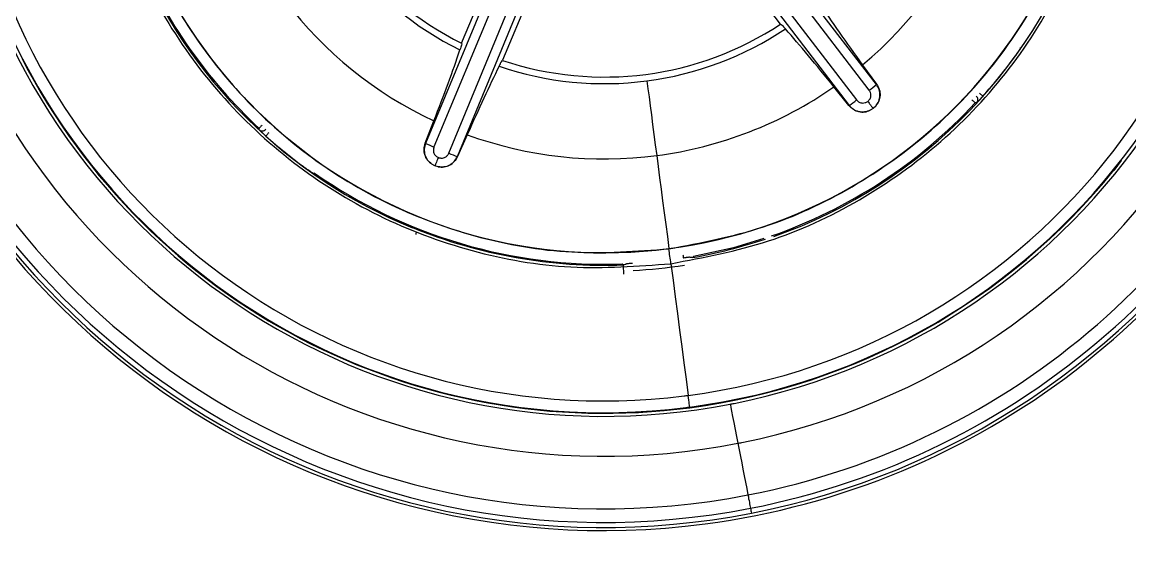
# Model space of a CAD drawing. Extents: x 832 to 912, y 781 to 934.
# Drawn here: x 840.366 to 841.799, y 855.098 to 855.786 of the extents above; entities that cross this region are included whole.
import ezdxf

# ---------------------------------------------------------------- set-up
doc = ezdxf.new("R2010")
doc.units = 0
doc.header["$MEASUREMENT"] = 0
doc.layers.add('1', color=4, linetype='Continuous')

# ---------------------------------------------------------------- blocks, each defined once
blk = doc.blocks.new('2026 SOVEREIGN HL')
at = {"layer": '1', "color": 3, "linetype": 'Continuous', "lineweight": 25}
for p, q in [((9.742, 58.6109), (9.4801, 58.9519)), ((9.7328, 58.6036), (9.4709, 58.9445)), ((9.3237, 58.9317), (9.1587, 58.5347)), ((9.3345, 58.927), (9.1695, 58.53)), ((9.4454, 58.9253), (9.7067, 58.5838)), ((9.4549, 58.9323), (9.7162, 58.5908)), ((9.1888, 58.5219), (9.3531, 58.9193)), ((9.1998, 58.5176), (9.3641, 58.9149)), ((9.2053, 58.6641), (9.3004, 58.8932)), ((9.6179, 58.689), (9.4671, 58.8858)), ((9.3533, 58.8711), (9.2584, 58.6421)), ((9.7241, 58.636), (9.7423, 58.6111)), ((9.7064, 58.5836), (9.6871, 58.6077)), ((9.742, 58.6109), (9.7423, 58.6111)), ((9.8799, 58.5958), (9.8755, 58.5997)), ((9.7064, 58.5836), (9.7067, 58.5838)), ((9.7378, 58.5798), (9.734, 58.5774)), ((9.7412, 58.5829), (9.7378, 58.5798)), ((9.1583, 58.5348), (9.1695, 58.5636)), ((9.1583, 58.5348), (9.1587, 58.5347)), ((9.2126, 58.5457), (9.2001, 58.5175)), ((9.1707, 58.5057), (9.1667, 58.5079)), ((9.1751, 58.5044), (9.1707, 58.5057)), ((9.1998, 58.5176), (9.2001, 58.5175)), ((10.0586, 58.5124), (10.0494, 58.4997)), ((9.1418, 58.4257), (9.1417, 58.4254)), ((9.1466, 58.4188), (9.1466, 58.419)), ((9.5004, 58.1935), (9.5005, 58.1927))]:
    blk.add_line(p, q, dxfattribs=at)
at = {"layer": '1', "color": 3, "linetype": 'Continuous', "lineweight": 25, "flags": 128}
for points in [[(9.928, 58.6589), (9.9281, 58.6579), (9.9282, 58.6571)], [(9.445, 58.6154), (9.4464, 58.6054), (9.4478, 58.5947), (9.4493, 58.5833), (9.4508, 58.5714), (9.4525, 58.559), (9.4541, 58.5461), (9.4559, 58.5327), (9.4577, 58.5189)], [(9.8656, 58.591), (9.8664, 58.5902), (9.8673, 58.5895), (9.868, 58.5888), (9.8686, 58.5882), (9.8692, 58.5877), (9.8696, 58.5873), (9.8698, 58.5871), (9.8699, 58.587)], [(9.8717, 58.5871), (9.8707, 58.587), (9.8699, 58.587)], [(8.9472, 58.5584), (8.9464, 58.5575), (8.9457, 58.5567), (8.945, 58.556), (8.9444, 58.5553), (8.9439, 58.5548), (8.9435, 58.5544), (8.9433, 58.5542), (8.9432, 58.5541)], [(8.9433, 58.5523), (8.9433, 58.5533), (8.9432, 58.5541)], [(8.956, 58.5485), (8.9552, 58.5477), (8.9545, 58.5468), (8.9538, 58.5461), (8.9532, 58.5454), (8.9527, 58.5449), (8.9523, 58.5445), (8.9521, 58.5442), (8.952, 58.5441)], [(9.4577, 58.5189), (9.4596, 58.5047), (9.4615, 58.4902), (9.4634, 58.4754), (9.4654, 58.4603), (9.4674, 58.445), (9.4694, 58.4296), (9.4715, 58.4141), (9.4735, 58.3985)], [(9.0151, 58.496), (9.0141, 58.4958), (9.0134, 58.4957)], [(9.1465, 58.4167), (9.1466, 58.4175), (9.1466, 58.4188)], [(9.5965, 58.4115), (9.5569, 58.3997), (9.5053, 58.3884)], [(9.4761, 58.379), (9.4758, 58.3814), (9.4755, 58.3838), (9.4751, 58.3862), (9.4748, 58.3886), (9.4745, 58.391), (9.4742, 58.3934), (9.4739, 58.3958), (9.4736, 58.3982)], [(9.4147, 58.3774), (9.414, 58.3781), (9.4134, 58.3786)], [(9.4152, 58.3656), (9.4151, 58.3679), (9.415, 58.3701), (9.4149, 58.3721), (9.4149, 58.3739), (9.4148, 58.3754), (9.4148, 58.3765), (9.4147, 58.3772), (9.4147, 58.3774)], [(9.4761, 58.379), (9.4789, 58.3575), (9.4817, 58.336), (9.4845, 58.3146), (9.4873, 58.2932), (9.4901, 58.2719), (9.4929, 58.2507), (9.4957, 58.2296), (9.4985, 58.2085)], [(9.5053, 58.3884), (9.5047, 58.3876), (9.5042, 58.387)], [(9.5004, 58.1935), (9.5004, 58.1938), (9.5003, 58.1946), (9.5001, 58.196), (9.4999, 58.1978), (9.4996, 58.2), (9.4992, 58.2026), (9.4989, 58.2055), (9.4985, 58.2085)], [(9.5529, 58.1972), (9.5531, 58.1962), (9.5537, 58.193), (9.5547, 58.188), (9.556, 58.1813), (9.5576, 58.1734), (9.5593, 58.1646), (9.561, 58.1555), (9.5628, 58.1466)], [(9.5628, 58.1466), (9.5644, 58.1381), (9.566, 58.1297), (9.5677, 58.1213), (9.5693, 58.113), (9.5709, 58.1046), (9.5725, 58.0963), (9.5742, 58.0881), (9.5758, 58.0798)], [(9.5758, 58.0798), (9.5763, 58.0773), (9.5767, 58.0748), (9.5772, 58.0724), (9.5776, 58.0702), (9.578, 58.0681), (9.5784, 58.0661), (9.5788, 58.0643), (9.5791, 58.0626)]]:
    blk.add_lwpolyline(points, dxfattribs=at)
at = {"layer": '1', "color": 3, "linetype": 'Continuous', "lineweight": 25}
for centre, radius, start, end in [((9.3901, 59.0339), 1, 97.4786, 277.4786), ((9.3901, 59.0339), 1, 277.4786, 97.4786), ((9.3901, 59.0339), 0.9895, 281.0114, 101.0114), ((9.3901, 59.0339), 0.9895, 101.0114, 281.0114), ((9.3901, 59.0339), 0.972, 281.0114, 101.0114), ((9.3901, 59.0339), 0.972, 101.0114, 281.0114), ((9.3901, 59.0339), 0.9039, 281.355, 101.0114), ((9.3901, 59.0339), 0.9039, 101.355, 281.0114), ((9.3901, 59.0339), 0.8523, 281.355, 101.0114), ((9.3901, 59.0339), 0.8476, 277.4786, 97.1238), ((9.3901, 59.0339), 0.8523, 101.355, 281.0114), ((9.3901, 59.0339), 0.8476, 97.4786, 277.1238), ((9.3901, 59.0339), 0.8484, 327.3706, 80.9867), ((9.3901, 59.0339), 0.8324, 97.4786, 277.1238), ((9.3901, 59.0339), 0.8324, 277.4786, 97.1238), ((9.3901, 59.0339), 0.996, 281.0114, 11.0114), ((9.3901, 59.0339), 0.6408, 277.4786, 7.4786), ((9.3901, 59.0339), 0.5194, 310.0113, 4.872), ((9.3872, 59.0286), 1.552, 180.0058, 359.9942), ((9.3901, 59.0339), 0.6408, 187.4786, 277.4786), ((9.3901, 59.0339), 0.422, 191.1529, 243.7133), ((9.3901, 59.0339), 0.4134, 191.4156, 243.4422), ((9.3901, 59.0339), 0.5194, 190.0113, 244.8721), ((9.3901, 59.0339), 0.996, 191.0114, 281.0114), ((9.3901, 59.0339), 0.6573, 289.4876, 342.5015), ((9.3901, 59.0339), 0.6573, 202.8056, 247.7933), ((9.3901, 59.0339), 0.6557, 202.968, 227.0336), ((9.3901, 59.0339), 0.4134, 251.4197, 303.449), ((9.3901, 59.0339), 0.422, 277.4786, 303.7134), ((9.3901, 59.0339), 0.8484, 207.3706, 277.4786), ((9.3901, 59.0339), 0.422, 251.1528, 277.4786), ((9.3901, 59.0339), 0.6571, 318.1884, 323.9625), ((9.3901, 59.0339), 0.5194, 277.4786, 304.872), ((9.6197, 58.7553), 0.1893, 306.6886, 310.2609), ((9.8674, 58.5911), 0.0059, 317.1512, 51.0811), ((9.3901, 59.0339), 0.6557, 289.2437, 317.0336), ((9.5983, 58.7404), 0.1905, 304.7036, 308.252), ((8.9473, 58.5566), 0.0059, 227.1604, 321.0574), ((9.3901, 59.0339), 0.6571, 228.1884, 233.9625), ((9.2396, 58.7058), 0.1893, 244.6939, 248.2653), ((9.3901, 59.0339), 0.5194, 250.0113, 277.4786), ((9.2636, 58.6956), 0.1891, 246.6908, 250.2652), ((9.3901, 59.0339), 0.6557, 235.1174, 272.0336), ((9.3901, 59.0339), 0.8484, 277.4786, 320.9867), ((9.3901, 59.0339), 0.6569, 247.7894, 272.1482), ((9.3901, 59.0339), 0.6569, 280.0028, 288.4906), ((9.6985, 58.421), 0.2091, 188.3419, 189.5802), ((9.3901, 59.0339), 0.6648, 273.1884, 278.9625), ((9.3901, 59.0339), 0.8324, 277.1238, 277.4786), ((9.3901, 59.0339), 0.8476, 277.1238, 277.4786), ((9.3901, 59.0339), 0.8523, 281.0114, 281.355), ((9.3901, 59.0339), 0.9039, 281.0114, 281.355), ((14.0247, 58.9248), 4.5285, 190.9754, 191.0585)]:
    blk.add_arc(centre, radius, start, end, dxfattribs=at)
for points, knots in [([(9.4761, 58.379), (9.5186, 58.3871), (9.6037, 58.4032), (9.7222, 58.4584), (9.8282, 58.5339), (9.9173, 58.629), (9.9862, 58.7396), (10.0321, 58.8616), (10.0534, 58.9902), (10.0492, 59.1204), (10.0197, 59.2473), (9.9659, 59.366), (9.89, 59.472), (9.795, 59.5611), (9.6843, 59.63), (9.5624, 59.6756), (9.4337, 59.6983), (9.3473, 59.6919), (9.3041, 59.6887)], [0, 0, 0, 0, 0.062499, 0.1249993, 0.1874993, 0.2500001, 0.3124997, 0.3749993, 0.4374997, 0.4999996, 0.5624997, 0.6249994, 0.6874998, 0.7499997, 0.8124996, 0.8749998, 0.9374996, 1, 1, 1, 1]), ([(9.3041, 59.6887), (9.2616, 59.6807), (9.1765, 59.6645), (9.058, 59.6094), (8.952, 59.5339), (8.8629, 59.4387), (8.794, 59.3281), (8.7481, 59.2062), (8.7268, 59.0776), (8.731, 58.9474), (8.7606, 58.8204), (8.8143, 58.7017), (8.8902, 58.5958), (8.9852, 58.5067), (9.0959, 58.4377), (9.2178, 58.3922), (9.3465, 58.3695), (9.4329, 58.3758), (9.4761, 58.379)], [0, 0, 0, 0, 0.0624992, 0.1249994, 0.1874991, 0.2499998, 0.3124994, 0.3749996, 0.4374995, 0.4999993, 0.5624995, 0.6249997, 0.6875001, 0.7499996, 0.8124995, 0.8749999, 0.9374996, 1, 1, 1, 1]), ([(9.4736, 58.3982), (9.5149, 58.406), (9.5974, 58.4217), (9.7125, 58.4753), (9.8154, 58.5485), (9.9019, 58.6409), (9.9688, 58.7483), (10.013, 58.8666), (10.0351, 58.9916), (10.0289, 59.0754), (10.0258, 59.1173)], [0, 0, 0, 0, 0.124999, 0.249999, 0.374999, 0.499999, 0.625, 0.749999, 0.875, 1, 1, 1, 1]), ([(8.8169, 57.5624), (8.7428, 57.5969), (8.5954, 57.6655), (8.4244, 57.7827), (8.2966, 57.8913), (8.2273, 57.9611), (8.1837, 58.01), (8.1616, 58.0359), (8.1402, 58.0622), (8.1194, 58.0889), (8.0993, 58.116), (8.0863, 58.1344), (8.0791, 58.1449), (8.0761, 58.1493), (8.0651, 58.1655), (8.0392, 58.2055), (7.9995, 58.2732), (7.9607, 58.3511), (7.9291, 58.4253), (7.9049, 58.4903), (7.867, 58.6095), (7.8275, 58.7887), (7.8214, 58.9479), (7.8183, 59.0284)], [0, 0, 0, 0, 0.129677, 0.258113, 0.327996, 0.396076, 0.414164, 0.432191, 0.45016, 0.468074, 0.485938, 0.503754, 0.50401, 0.506146, 0.512184, 0.535169, 0.581912, 0.636876, 0.67337, 0.710079, 0.747044, 0.872204, 1, 1, 1, 1]), ([(9.6359, 57.3891), (9.6602, 57.3931), (9.7086, 57.4011), (9.7804, 57.4171), (9.8516, 57.4361), (9.9218, 57.4583), (9.9909, 57.4836), (10.0589, 57.512), (10.1255, 57.5433), (10.1817, 57.5729), (10.234, 57.6028), (10.3022, 57.6446), (10.3881, 57.7047), (10.4806, 57.7803), (10.5654, 57.8599), (10.6273, 57.9267), (10.6716, 57.9796), (10.6978, 58.0125), (10.7231, 58.0461), (10.7476, 58.0803), (10.7712, 58.115), (10.7939, 58.1504), (10.81, 58.177), (10.8235, 58.1999), (10.8373, 58.2243), (10.8543, 58.2556), (10.8717, 58.2898), (10.8878, 58.3231), (10.9053, 58.3614), (10.9236, 58.4048), (10.9407, 58.4487), (10.956, 58.4916), (10.9691, 58.5318), (10.9812, 58.5721), (10.9923, 58.6127), (11.0023, 58.6535), (11.0113, 58.6944), (11.0247, 58.7639), (11.0368, 58.8507), (11.0435, 58.9425), (11.045, 58.9961), (11.0452, 59.0203), (11.0452, 59.0264), (11.0452, 59.0279), (11.0452, 59.0283), (11.0452, 59.0284), (11.0452, 59.0284), (11.0452, 59.0284), (11.0452, 59.0284), (11.0452, 59.0284), (11.0452, 59.0284)], [0, 0, 0, 0, 0.031262, 0.062523, 0.093785, 0.125047, 0.156308, 0.187566, 0.21882, 0.250071, 0.26855, 0.295544, 0.351983, 0.401946, 0.447713, 0.49999, 0.517842, 0.535696, 0.553549, 0.571401, 0.589255, 0.607108, 0.624962, 0.628853, 0.640974, 0.660637, 0.674207, 0.689923, 0.707784, 0.72779, 0.749943, 0.767896, 0.785819, 0.803711, 0.821572, 0.839402, 0.857202, 0.874972, 0.929637, 0.968702, 0.992159, 0.998031, 0.999504, 0.999873, 0.999967, 0.999991, 0.999998, 0.999999, 1, 1, 1, 1, 1]), ([(8.7545, 58.9504), (8.7623, 58.9091), (8.7779, 58.8266), (8.8315, 58.7115), (8.9048, 58.6086), (8.9971, 58.5221), (9.1045, 58.4552), (9.2228, 58.411), (9.3478, 58.3889), (9.4316, 58.3951), (9.4736, 58.3982)], [0, 0, 0, 0, 0.125, 0.249999, 0.374999, 0.499999, 0.624999, 0.749999, 0.875, 1, 1, 1, 1]), ([(9.6678, 58.7161), (9.676, 58.7041), (9.692, 58.6806), (9.7135, 58.6506), (9.7241, 58.636)], [0, 0, 0, 0, 0.5122787, 1, 1, 1, 1]), ([(9.618, 58.689), (9.6184, 58.6888), (9.6194, 58.6885), (9.6227, 58.6847), (9.6244, 58.6828)], [0, 0, 0, 0, 0.499958, 1, 1, 1, 1]), ([(9.6871, 58.6077), (9.6757, 58.6217), (9.6524, 58.6503), (9.6339, 58.6718), (9.6244, 58.6828)], [0, 0, 0, 0, 0.487206, 1, 1, 1, 1]), ([(9.2053, 58.6641), (9.2054, 58.6636), (9.2057, 58.6626), (9.204, 58.6579), (9.2032, 58.6555)], [0, 0, 0, 0, 0.49997, 1, 1, 1, 1]), ([(9.1695, 58.5636), (9.1759, 58.5804), (9.1891, 58.6149), (9.1984, 58.6417), (9.2032, 58.6555)], [0, 0, 0, 0, 0.487205, 1, 1, 1, 1]), ([(9.9271, 58.6553), (9.9267, 58.6548), (9.9259, 58.6536), (9.9239, 58.6506), (9.9223, 58.6484), (9.9215, 58.6473)], [0, 0, 0, 0, 0.302142, 0.65607, 1, 1, 1, 1]), ([(9.9282, 58.6571), (9.9282, 58.657), (9.9281, 58.6568), (9.9273, 58.6556), (9.9271, 58.6553)], [0, 0, 0, 0, 0.748669, 1, 1, 1, 1]), ([(9.2538, 58.6345), (9.2474, 58.6214), (9.2351, 58.5958), (9.2199, 58.5622), (9.2126, 58.5457)], [0, 0, 0, 0, 0.51228, 1, 1, 1, 1]), ([(9.2538, 58.6345), (9.2549, 58.6367), (9.2571, 58.6412), (9.2579, 58.6418), (9.2584, 58.6421)], [0, 0, 0, 0, 0.500035, 1, 1, 1, 1]), ([(9.7423, 58.6111), (9.7436, 58.6089), (9.7463, 58.6045), (9.7471, 58.5967), (9.7456, 58.5891), (9.7426, 58.5849), (9.7412, 58.5829)], [0, 0, 0, 0, 0.259525, 0.513527, 0.760801, 1, 1, 1, 1]), ([(9.7412, 58.5829), (9.7426, 58.585), (9.7456, 58.5891), (9.747, 58.5967), (9.7461, 58.6044), (9.7434, 58.6087), (9.742, 58.6109)], [0, 0, 0, 0, 0.250049, 0.500069, 0.750027, 1, 1, 1, 1]), ([(9.7308, 58.589), (9.7319, 58.5901), (9.7341, 58.5922), (9.7352, 58.5965), (9.7347, 58.6005), (9.7334, 58.6025), (9.7328, 58.6036)], [0, 0, 0, 0, 0.280906, 0.560277, 0.78059, 1, 1, 1, 1]), ([(9.8799, 58.5958), (9.8788, 58.5946), (9.8765, 58.592), (9.8741, 58.5895), (9.8734, 58.5887), (9.8732, 58.5886)], [0, 0, 0, 0, 0.428574, 0.875228, 1, 1, 1, 1]), ([(9.734, 58.5774), (9.7316, 58.5765), (9.7268, 58.5747), (9.7191, 58.5753), (9.7118, 58.5781), (9.7082, 58.5817), (9.7064, 58.5836)], [0, 0, 0, 0, 0.24328, 0.488161, 0.739114, 1, 1, 1, 1]), ([(9.7067, 58.5838), (9.7085, 58.582), (9.7119, 58.5783), (9.7191, 58.5754), (9.7268, 58.5748), (9.7316, 58.5765), (9.734, 58.5774)], [0, 0, 0, 0, 0.25, 0.499971, 0.749995, 1, 1, 1, 1]), ([(9.7162, 58.5908), (9.7173, 58.5897), (9.7195, 58.5875), (9.7238, 58.5866), (9.7277, 58.5871), (9.7298, 58.5884), (9.7308, 58.589)], [0, 0, 0, 0, 0.282434, 0.561958, 0.778095, 1, 1, 1, 1]), ([(9.7308, 58.589), (9.7314, 58.5882), (9.7328, 58.5864), (9.7345, 58.5841), (9.7359, 58.5823), (9.7369, 58.581), (9.7376, 58.5801), (9.7378, 58.5799), (9.7378, 58.5798)], [0, 0, 0, 0, 0.164209, 0.391967, 0.529723, 0.680045, 0.838654, 1, 1, 1, 1]), ([(9.8732, 58.5886), (9.8728, 58.5882), (9.872, 58.5873), (9.8718, 58.5872), (9.8717, 58.5871)], [0, 0, 0, 0, 0.4030955, 1, 1, 1, 1]), ([(8.9448, 58.5508), (8.9444, 58.5512), (8.9435, 58.552), (8.9434, 58.5522), (8.9433, 58.5523)], [0, 0, 0, 0, 0.4032757, 1, 1, 1, 1]), ([(8.952, 58.5441), (8.9508, 58.5452), (8.9483, 58.5475), (8.9457, 58.5499), (8.945, 58.5506), (8.9448, 58.5508)], [0, 0, 0, 0, 0.428664, 0.875223, 1, 1, 1, 1]), ([(9.1667, 58.5079), (9.1648, 58.5095), (9.1608, 58.5127), (9.1574, 58.5197), (9.1562, 58.5274), (9.1576, 58.5323), (9.1583, 58.5348)], [0, 0, 0, 0, 0.243212, 0.488287, 0.739086, 1, 1, 1, 1]), ([(9.1587, 58.5347), (9.1579, 58.5322), (9.1564, 58.5274), (9.1575, 58.5197), (9.1609, 58.5127), (9.1648, 58.5095), (9.1667, 58.5079)], [0, 0, 0, 0, 0.249963, 0.499957, 0.749975, 1, 1, 1, 1]), ([(9.1695, 58.53), (9.1691, 58.5284), (9.1683, 58.5255), (9.1696, 58.5212), (9.172, 58.5181), (9.1741, 58.517), (9.1752, 58.5164)], [0, 0, 0, 0, 0.282427, 0.561932, 0.778043, 1, 1, 1, 1]), ([(9.1752, 58.5164), (9.1767, 58.516), (9.1796, 58.5151), (9.1839, 58.5164), (9.1871, 58.5188), (9.1882, 58.5209), (9.1888, 58.5219)], [0, 0, 0, 0, 0.280828, 0.560261, 0.78056, 1, 1, 1, 1]), ([(9.1752, 58.5164), (9.1748, 58.5155), (9.1739, 58.5134), (9.1728, 58.5107), (9.1719, 58.5086), (9.1713, 58.5071), (9.1709, 58.5061), (9.1708, 58.5058), (9.1707, 58.5057)], [0, 0, 0, 0, 0.164266, 0.392038, 0.529778, 0.680057, 0.838657, 1, 1, 1, 1]), ([(9.1751, 58.5044), (9.1776, 58.5041), (9.1827, 58.5037), (9.19, 58.5062), (9.1962, 58.5109), (9.1986, 58.5154), (9.1998, 58.5176)], [0, 0, 0, 0, 0.2500279, 0.5000559, 0.7500301, 1, 1, 1, 1]), ([(9.2001, 58.5175), (9.1988, 58.5152), (9.1963, 58.5108), (9.19, 58.5061), (9.1826, 58.5036), (9.1776, 58.5041), (9.1751, 58.5044)], [0, 0, 0, 0, 0.259532, 0.513529, 0.76083, 1, 1, 1, 1]), ([(9.0116, 58.4968), (9.0113, 58.497), (9.0106, 58.4975), (9.0088, 58.4988), (9.0063, 58.5005), (9.0045, 58.5018), (9.0035, 58.5025)], [0, 0, 0, 0, 0.174707, 0.422803, 0.697624, 1, 1, 1, 1]), ([(9.0134, 58.4957), (9.0133, 58.4958), (9.0131, 58.4958), (9.0125, 58.4962), (9.0118, 58.4967), (9.0116, 58.4968)], [0, 0, 0, 0, 0.380533, 0.814687, 1, 1, 1, 1]), ([(9.4266, 58.3792), (9.4257, 58.3792), (9.4235, 58.3792), (9.4208, 58.3791), (9.419, 58.3787), (9.4181, 58.3784), (9.4174, 58.3781), (9.4164, 58.3776), (9.4154, 58.3775), (9.4147, 58.3774)], [0, 0, 0, 0, 0.1871678, 0.4407976, 0.6458519, 0.7556882, 0.8049797, 0.8605147, 1, 1, 1, 1]), ([(9.4147, 58.3774), (9.4147, 58.3774), (9.4147, 58.3774), (9.4147, 58.3774), (9.4147, 58.3774)], [0, 0, 0, 0, 0.5585344, 1, 1, 1, 1]), ([(9.5042, 58.3869), (9.5036, 58.3869), (9.5026, 58.3868), (9.5012, 58.3871), (9.5001, 58.3873), (9.4987, 58.3872), (9.4969, 58.387), (9.4949, 58.3866), (9.4933, 58.3863), (9.4923, 58.3862)], [0, 0, 0, 0, 0.121497, 0.210987, 0.316362, 0.528488, 0.66711, 0.790669, 1, 1, 1, 1]), ([(9.5042, 58.387), (9.5042, 58.387), (9.5042, 58.387), (9.5042, 58.3869), (9.5042, 58.3869)], [0, 0, 0, 0, 0.560371, 1, 1, 1, 1])]:
    blk.add_open_spline(points, degree=3, knots=knots, dxfattribs=at)

msp = doc.modelspace()

# ---------------------------------------------------------------- block references
at = {"layer": '1'}
msp.add_blockref('2026 SOVEREIGN HL', (831.7292, 797.0948), dxfattribs=at)

doc.saveas('drawing.dxf')
